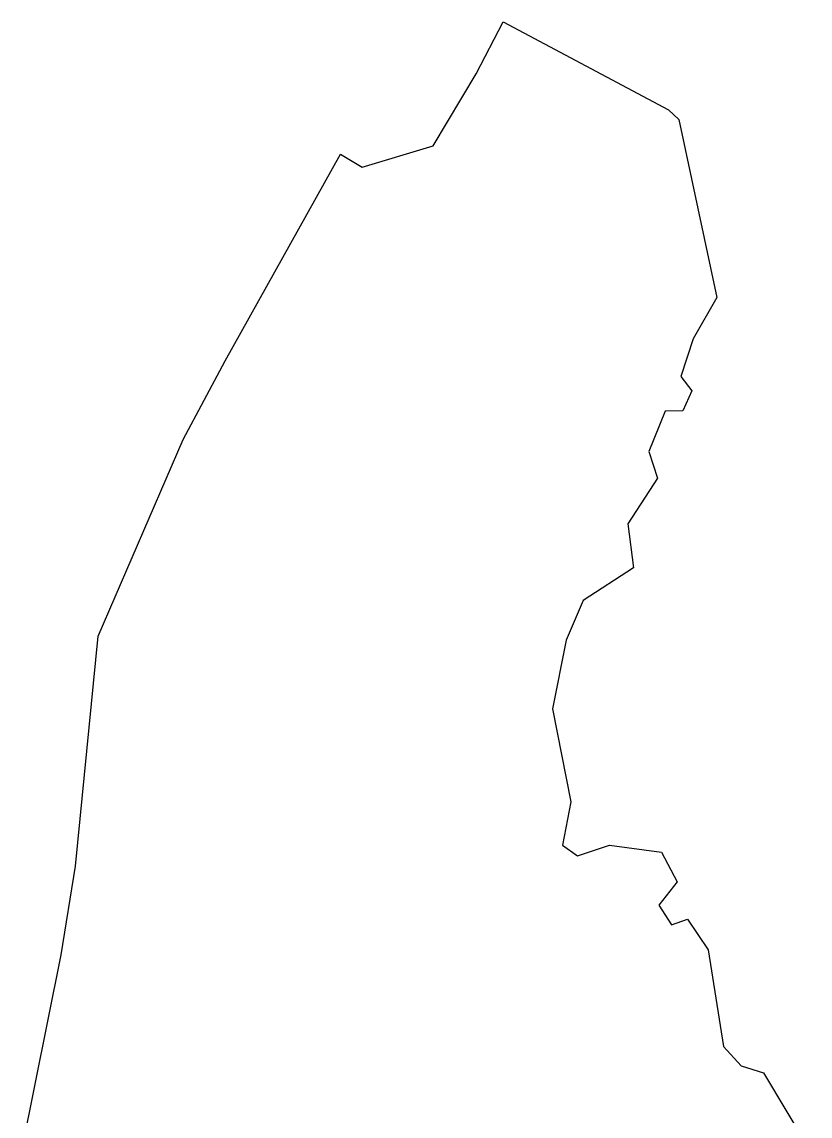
# Model space of a CAD drawing. Header units: metres. Extents: x 286961 to 289535, y 2012164 to 2016097.
# Drawn here: x 287749 to 289166, y 2014131 to 2016097 of the extents above; entities that cross this region are included whole.
import ezdxf

# ---------------------------------------------------------------- set-up
doc = ezdxf.new("R2010")
doc.units = ezdxf.units.M
doc.header["$MEASUREMENT"] = 0
doc.layers.add('village', color=3, linetype='Continuous')

msp = doc.modelspace()

# ---------------------------------------------------------------- linework, layer by layer
at = {"color": 3, "flags": 128}
msp.add_lwpolyline([(288322.3656508565, 2015859.137874939), (288361.0490526775, 2015836.352416395)], dxfattribs=at)
at = {"layer": 'village', "color": 3}
for points in [[(288361.0490526775, 2015836.352416395, 0), (288488.420156592, 2015874.59398159, 0), (288566.2132360094, 2016003.713950876, 0), (288614.523104348, 2016097.176347357, 0), (288614.523104348, 2016097.176347357, 0)], [(288614.523104348, 2016097.176347357, 0), (288911.980829605, 2015938.943065019, 0), (288930.4137359182, 2015921.804122966, 0), (288998.5475626242, 2015601.563795573, 0), (288956.0550674699, 2015527.300049969, 0), (288933.6325892119, 2015459.90288371, 0), (288953.5575114723, 2015434.001984805, 0), (288937.2979915621, 2015398.199627044, 0), (288905.7646898395, 2015397.65754767, 0), (288876.620820304, 2015325.130466338, 0), (288892.0756311909, 2015277.35840806, 0), (288838.8097747418, 2015195.130654945, 0), (288849.0571257797, 2015116.085477727, 0), (288758.3842689203, 2015057.513857502, 0), (288727.5601619433, 2014986.222991416, 0), (288703.2514690115, 2014862.386354991, 0), (288736.4484952433, 2014695.19017335, 0), (288721.2105890752, 2014617.308419041, 0), (288748.298895539, 2014598.193091533, 0), (288805.8509784347, 2014617.271564875, 0), (288899.3507123924, 2014604.96091244, 0), (288927.1221639102, 2014551.40883263, 0), (288894.1856804192, 2014509.588535039, 0), (288916.9713145804, 2014474.246554864, 0), (288945.7558749035, 2014484.560881275, 0), (288982.8226596456, 2014429.579238064, 0), (289010.3428666503, 2014255.692683144, 0), (289042.4482476703, 2014221.135129212, 0), (289082.5137179751, 2014208.300098678, 0), (289166.3709821651, 2014068.009219665, 0)], [(287749.236592181, 2014068.637886024, 0), (287820.0618952084, 2014420.463531806, 0), (287845.4002358703, 2014579.825297894, 0), (287886.2136076278, 2014993.089694586, 0), (288039.2577733989, 2015346.562058672, 0), (288114.5479395474, 2015488.21796248, 0), (288322.3656508565, 2015859.137874939, 0)]]:
    msp.add_polyline3d(points, dxfattribs=at)

doc.saveas('drawing.dxf')
